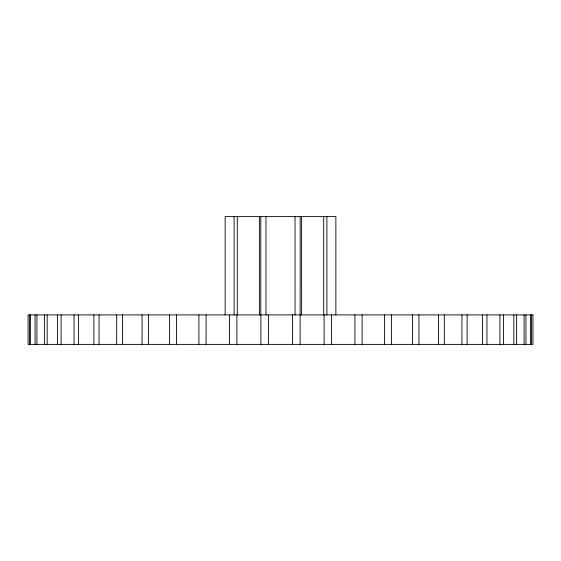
<?xml version="1.0" encoding="UTF-8"?>
<svg xmlns="http://www.w3.org/2000/svg" width="561" height="561" viewBox="0 0 561 561"><rect width="100%" height="100%" fill="white"/><g stroke="black" fill="none" stroke-linecap="round" stroke-linejoin="round"><path stroke-width="0.84" d="M531.428 314.903L531.428 344.384M530.489 314.903L530.489 344.384M525.959 314.903L525.959 344.384M524.079 314.903L524.079 344.384M516.611 314.903L516.611 344.384M513.834 314.903L513.834 344.384M503.54 314.903L503.54 344.384M499.907 314.903L499.907 344.384M486.948 314.903L486.948 344.384M482.523 314.903L482.523 344.384M467.103 314.903L467.103 344.384M461.948 314.903L461.948 344.384M444.319 314.903L444.319 344.384M438.52 314.903L438.52 344.384M418.948 314.903L418.948 344.384M412.587 314.903L412.587 344.384M391.396 314.903L391.396 344.384M384.58 314.903L384.58 344.384M362.09 314.903L362.09 344.384M354.931 314.903L354.931 344.384M335.864 314.903L335.864 216.616L225.136 216.616L225.136 314.903M331.502 314.903L331.502 344.384M326.888 216.616L326.888 314.903M324.104 314.903L324.104 344.384M323.697 216.616L323.697 314.903M301.601 216.616L301.601 314.903M300.191 216.616L300.107 344.384M295.03 216.616L295.03 314.903M292.597 314.903L292.597 344.384M268.403 314.903L268.403 344.384M265.97 216.616L265.97 314.903M260.893 314.903L260.893 344.384M260.809 216.616L260.809 314.903M259.399 216.616L259.399 314.903M237.303 216.616L237.303 314.903M236.896 314.903L236.896 344.384M234.112 216.616L234.112 314.903M229.498 314.903L229.498 344.384M206.069 314.903L206.069 344.384M198.91 314.903L198.91 344.384M176.42 314.903L176.42 344.384M169.604 314.903L169.604 344.384M148.413 314.903L148.413 344.384M142.052 314.903L142.052 344.384M122.48 314.903L122.48 344.384M116.681 314.903L116.681 344.384M99.052 314.903L99.052 344.384M93.897 314.903L93.897 344.384M78.477 314.903L78.477 344.384M74.052 314.903L74.052 344.384M61.093 314.903L61.093 344.384M57.46 314.903L57.46 344.384M47.166 314.903L47.166 344.384M44.389 314.903L44.389 344.384M36.921 314.903L36.921 344.384M35.041 314.903L35.041 344.384M30.511 314.903L30.511 344.384M29.572 314.903L29.572 344.384M532.95 314.903L28.05 314.903L28.05 344.384L532.95 344.384L532.95 314.903"/></g></svg>
